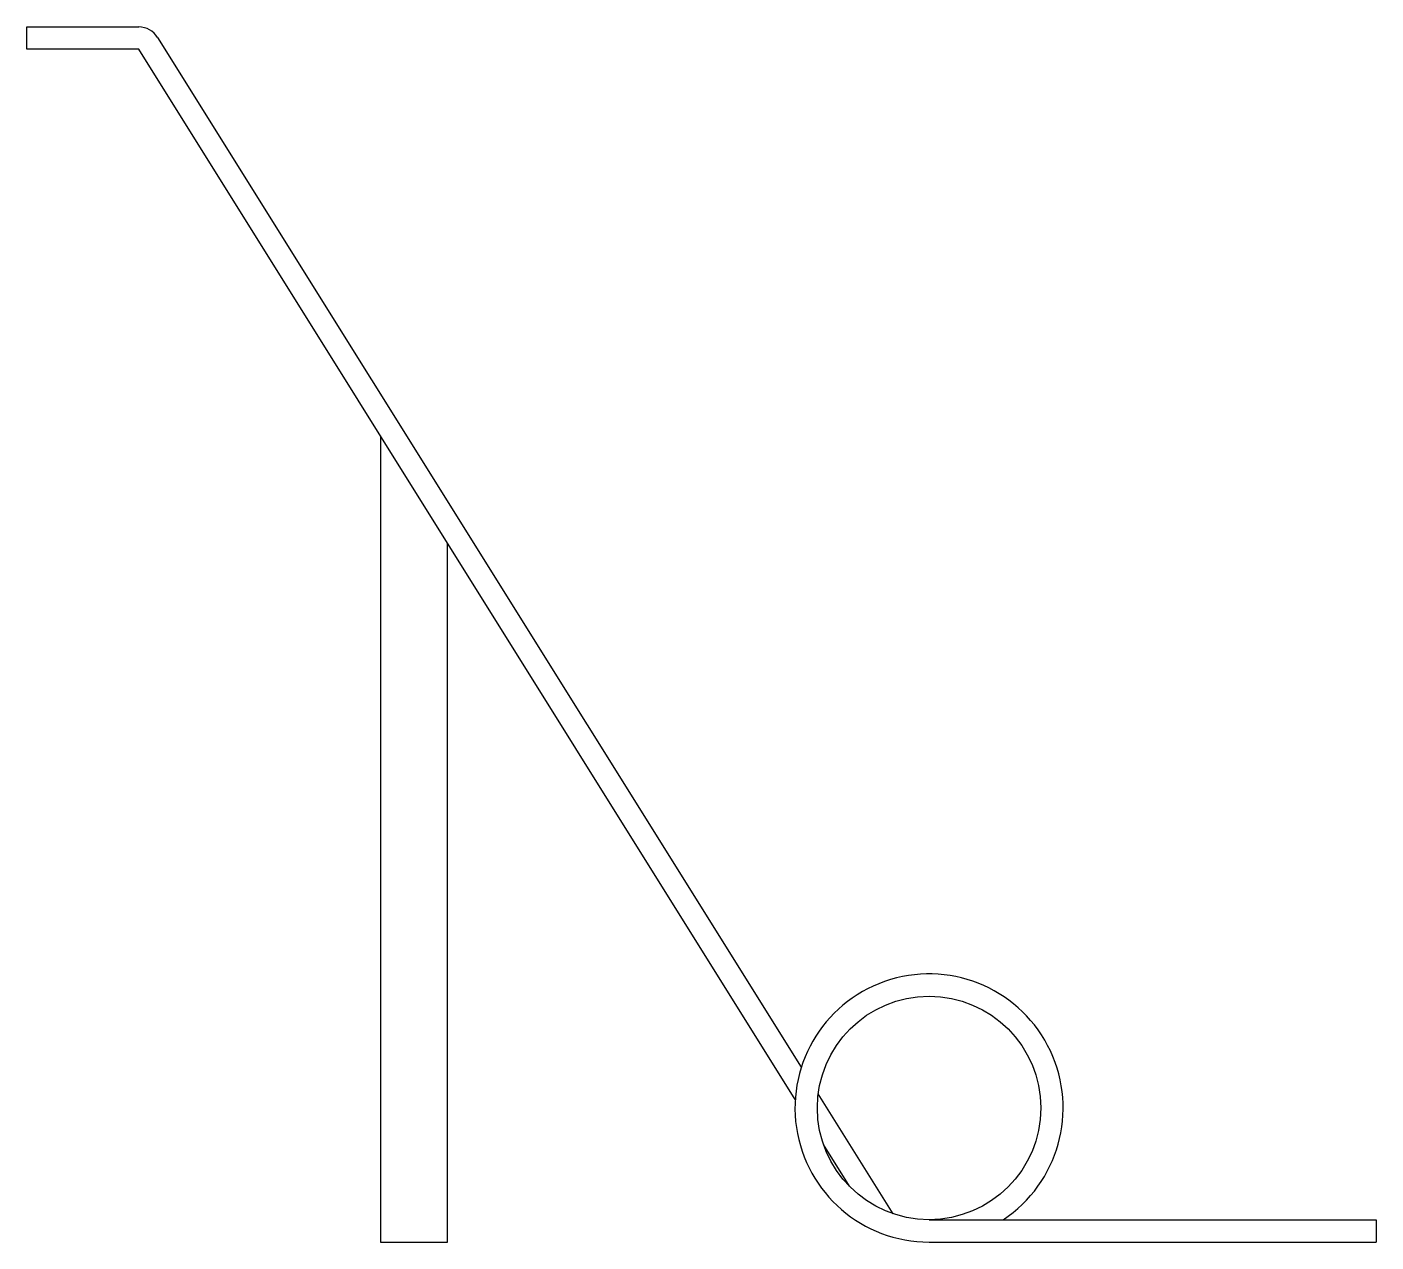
# Model space of a CAD drawing. Header units: centimetres. Extents: x 26.8 to 87.1, y 16.1 to 70.5.
import ezdxf

# ---------------------------------------------------------------- set-up
doc = ezdxf.new("R2010")
doc.units = ezdxf.units.CM

msp = doc.modelspace()

# ---------------------------------------------------------------- linework, layer by layer
at = {"lineweight": -3}
for p, q in [((26.759, 69.526), (26.759, 70.526)), ((26.759, 70.526), (31.759, 70.526)), ((61.414, 23.98), (32.607, 70.056)), ((31.759, 69.526), (26.759, 69.526)), ((61.14, 22.532), (31.759, 69.526)), ((42.572, 52.23), (42.572, 16.148)), ((45.572, 16.148), (45.572, 47.431)), ((65.519, 17.413), (62.167, 22.775)), ((63.566, 18.651), (62.402, 20.512)), ((67.127, 17.148), (87.127, 17.148)), ((87.127, 17.148), (87.127, 16.148)), ((42.572, 16.148), (45.572, 16.148)), ((67.127, 16.148), (87.127, 16.148))]:
    msp.add_line(p, q, dxfattribs=at)
msp.add_circle((67.127, 22.148), 5, dxfattribs=at)
for centre, radius, start, end in [((31.759, 69.526), 1, 32.01365, 90), ((67.127, 22.148), 6, 303.55731, 270)]:
    msp.add_arc(centre, radius, start, end, dxfattribs=at)

doc.saveas('drawing.dxf')
